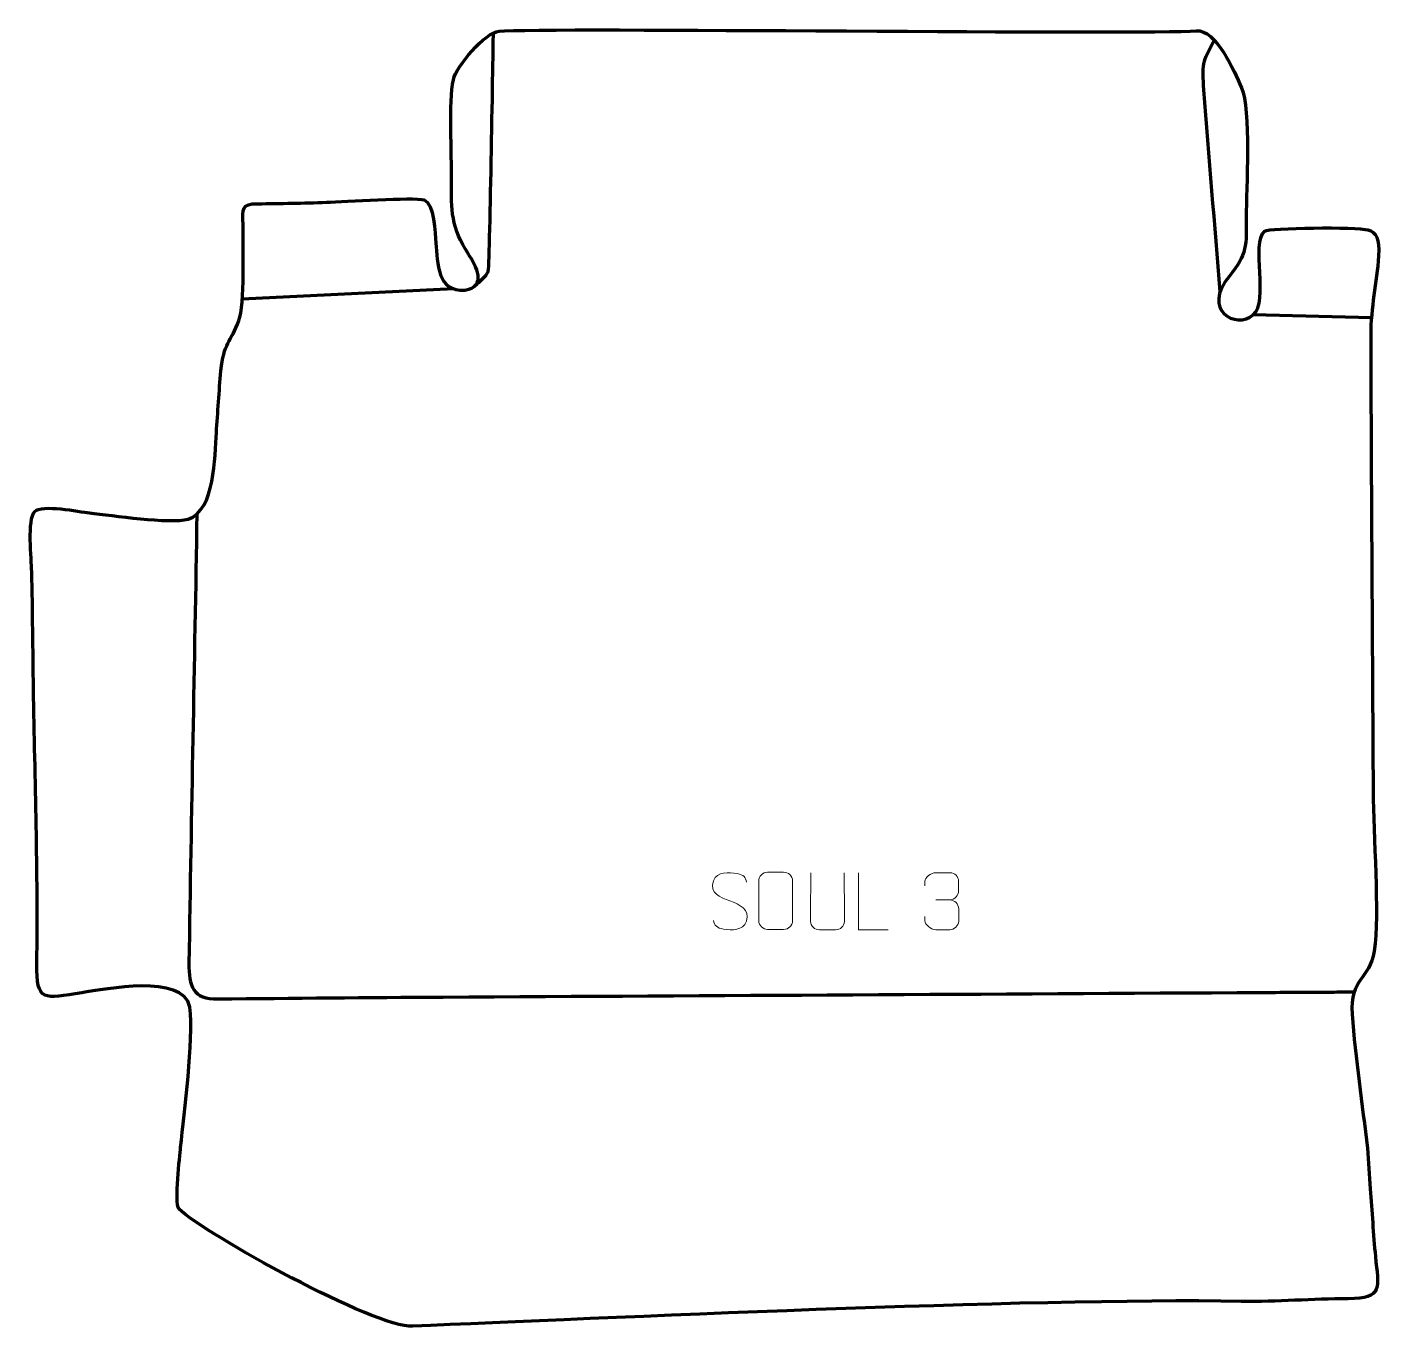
# Model space of a CAD drawing. Header units: millimetres. Extents: x -651 to -57, y 51 to 620.
import ezdxf

# ---------------------------------------------------------------- set-up
doc = ezdxf.new("R2010")
doc.units = ezdxf.units.MM
doc.header["$MEASUREMENT"] = 0
doc.layers.add('layer 1', color=7, linetype='Continuous', plot=False)
doc.layers.add('layer 2', color=7, linetype='Continuous')
doc.layers.add('layer 3', color=7, linetype='Continuous')

msp = doc.modelspace()

# ---------------------------------------------------------------- linework, layer by layer
at = {"layer": 'layer 1', "color": 250, "lineweight": 9}
for points, knots in [([(-343.3176, 238.2341), (-347.5659, 239.7045), (-352.474, 241.5003), (-350.4689, 247.0206), (-350.4689, 247.0206), (-348.9654, 251.1605), (-343.7518, 250.772), (-340.1482, 250.1709), (-340.1482, 250.1709), (-337.2876, 249.6937), (-336.4229, 248.4805), (-336.1123, 246.3964)], [0, 0, 0, 0, 0.25, 0.25, 0.25, 0.25, 0.5, 0.5, 0.5, 0.5, 1, 1, 1, 1]), ([(-326.8372, 250.7105), (-324.5115, 250.7105), (-322.1854, 250.7105), (-319.8593, 250.7105), (-319.8593, 250.7105), (-317.9127, 250.7461), (-315.9213, 249.2545), (-315.8946, 246.8169), (-315.8946, 246.8169), (-315.895, 241.07), (-315.895, 235.3227), (-315.8946, 229.575), (-315.8946, 229.575), (-316.0344, 227.2516), (-317.7116, 225.772), (-319.8593, 225.7612), (-319.8593, 225.7612), (-322.1912, 225.7616), (-324.5231, 225.7616), (-326.8546, 225.7612), (-326.8546, 225.7612), (-328.7796, 225.6558), (-330.7517, 227.5403), (-330.7405, 229.5576), (-330.7405, 229.5576), (-330.7402, 235.3277), (-330.7402, 241.0974), (-330.7405, 246.8667), (-330.7405, 246.8667), (-330.7363, 249.0048), (-328.9896, 250.724), (-326.8372, 250.7105)], [0, 0, 0, 0, 0.11111111, 0.11111111, 0.11111111, 0.11111111, 0.22222222, 0.22222222, 0.22222222, 0.22222222, 0.33333333, 0.33333333, 0.33333333, 0.33333333, 0.44444444, 0.44444444, 0.44444444, 0.44444444, 0.55555556, 0.55555556, 0.55555556, 0.55555556, 0.66666667, 0.66666667, 0.66666667, 0.66666667, 0.77777778, 0.77777778, 0.77777778, 0.77777778, 1, 1, 1, 1]), ([(-293.3264, 250.5415), (-293.3268, 245.002), (-293.231, 234.8002), (-293.2306, 229.2598), (-293.2306, 229.2598), (-293.3704, 227.0203), (-295.0476, 225.5941), (-297.1953, 225.5836), (-297.1953, 225.5836), (-299.5272, 225.584), (-301.8591, 225.584), (-304.1906, 225.5836), (-304.1906, 225.5836), (-306.1156, 225.4821), (-308.0877, 227.2986), (-308.0765, 229.2431), (-308.0765, 229.2431), (-308.0762, 234.805), (-307.9808, 244.9804), (-307.9812, 250.5415)], [0, 0, 0, 0, 0.16666667, 0.16666667, 0.16666667, 0.16666667, 0.33333333, 0.33333333, 0.33333333, 0.33333333, 0.5, 0.5, 0.5, 0.5, 0.66666667, 0.66666667, 0.66666667, 0.66666667, 1, 1, 1, 1]), ([(-274.1791, 225.5837), (-274.1791, 225.5837), (-287.1282, 225.5837), (-287.1282, 225.5837), (-287.1282, 225.5837), (-287.1282, 225.5837), (-287.1282, 250.5373), (-287.1282, 250.5373)], [0, 0, 0, 0, 0.33333333, 0.33333333, 0.33333333, 0.33333333, 1, 1, 1, 1]), ([(-258.0183, 244.853), (-258.0183, 244.853), (-258.0183, 246.7102), (-258.0183, 246.7102), (-258.0183, 246.7102), (-258.0326, 248.4521), (-255.3681, 250.5702), (-253.309, 250.5475), (-253.309, 250.5475), (-251.2449, 250.5475), (-249.1809, 250.5475), (-247.1172, 250.5475), (-247.1172, 250.5475), (-244.9227, 250.5563), (-243.3244, 248.7095), (-243.28, 246.7974), (-243.28, 246.7974), (-243.2804, 245.3623), (-243.2804, 243.9272), (-243.28, 242.4917), (-243.28, 242.4917), (-243.3286, 240.8382), (-244.9312, 238.6082), (-247.1295, 238.6182), (-247.1295, 238.6182), (-244.9258, 238.607), (-243.3178, 236.8038), (-243.2638, 234.7443), (-243.2638, 234.7443), (-243.2642, 232.9596), (-243.2642, 231.1749), (-243.2638, 229.3898), (-243.2638, 229.3898), (-243.2537, 227.3284), (-245.3086, 225.5653), (-247.1295, 225.5734), (-247.1295, 225.5734), (-249.1948, 225.5737), (-251.26, 225.5737), (-253.3256, 225.5734), (-253.3256, 225.5734), (-255.4942, 225.5849), (-258.0252, 227.9851), (-258.0438, 229.4469), (-258.0438, 229.4469), (-258.0438, 229.4469), (-258.0438, 231.3555), (-258.0438, 231.3555)], [0, 0, 0, 0, 0.07692308, 0.07692308, 0.07692308, 0.07692308, 0.15384615, 0.15384615, 0.15384615, 0.15384615, 0.23076923, 0.23076923, 0.23076923, 0.23076923, 0.30769231, 0.30769231, 0.30769231, 0.30769231, 0.38461538, 0.38461538, 0.38461538, 0.38461538, 0.46153846, 0.46153846, 0.46153846, 0.46153846, 0.53846154, 0.53846154, 0.53846154, 0.53846154, 0.61538462, 0.61538462, 0.61538462, 0.61538462, 0.69230769, 0.69230769, 0.69230769, 0.69230769, 0.76923077, 0.76923077, 0.76923077, 0.76923077, 0.84615385, 0.84615385, 0.84615385, 0.84615385, 1, 1, 1, 1]), ([(-343.3176, 238.234), (-339.299, 236.5873), (-334.2695, 234.699), (-336.1035, 229.3387), (-336.1035, 229.3387), (-337.5633, 225.0723), (-342.4741, 225.329), (-346.2002, 225.8837), (-346.2002, 225.8837), (-348.9502, 226.2935), (-350.1711, 227.507), (-350.5491, 229.6192)], [0, 0, 0, 0, 0.25, 0.25, 0.25, 0.25, 0.5, 0.5, 0.5, 0.5, 1, 1, 1, 1])]:
    msp.add_open_spline(points, degree=3, knots=knots, dxfattribs=at)
msp.add_open_spline([(-253.3086, 238.6078), (-253.3086, 238.6078), (-247.1122, 238.6078), (-247.1122, 238.6078)], degree=3, dxfattribs=at)
at = {"layer": 'layer 2', "color": 142, "lineweight": 158}
for points, knots in [([(-446.942, 617.7485), (-447.1566, 606.2037), (-448.5051, 515.045), (-449.2506, 513.2248), (-449.2506, 513.2248), (-449.905, 511.6266), (-453.2859, 508.6327), (-454.6889, 507.3782)], [0, 0, 0, 0, 0.33333333, 0.33333333, 0.33333333, 0.33333333, 1, 1, 1, 1]), ([(-128.857, 504.6196), (-131.1657, 534.0541), (-133.8261, 563.5548), (-135.9841, 592.9824), (-135.9841, 592.9824), (-136.7882, 603.9475), (-136.6488, 605.1973), (-131.3823, 614.6249)], [0, 0, 0, 0, 0.33333333, 0.33333333, 0.33333333, 0.33333333, 1, 1, 1, 1]), ([(-576.5287, 407.3991), (-577.6131, 341.895), (-579.0405, 276.3828), (-579.9846, 210.8823), (-579.9846, 210.8823), (-580.1279, 200.9357), (-578.3218, 195.1889), (-567.354, 195.3168), (-567.354, 195.3168), (-534.5059, 195.7001), (-501.6732, 195.9712), (-468.8243, 196.1564), (-468.8243, 196.1564), (-349.3102, 196.8301), (-229.796, 197.5038), (-110.2819, 198.1773), (-110.2819, 198.1773), (-100.2807, 198.2337), (-90.2795, 198.29), (-80.2784, 198.3464), (-80.2784, 198.3464), (-76.778, 198.3661), (-73.2775, 198.3859), (-69.7771, 198.4056)], [0, 0, 0, 0, 0.14285714, 0.14285714, 0.14285714, 0.14285714, 0.28571429, 0.28571429, 0.28571429, 0.28571429, 0.42857143, 0.42857143, 0.42857143, 0.42857143, 0.57142857, 0.57142857, 0.57142857, 0.57142857, 0.71428571, 0.71428571, 0.71428571, 0.71428571, 1, 1, 1, 1])]:
    msp.add_open_spline(points, degree=3, knots=knots, dxfattribs=at)
for points in [[(-464.1405, 505.9053), (-464.1405, 505.9053), (-556.6652, 501.4356), (-556.6652, 501.4356)], [(-62.681, 493.2976), (-62.681, 493.2976), (-114.372, 494.5521), (-114.372, 494.5521)]]:
    msp.add_open_spline(points, degree=3, dxfattribs=at)
at = {"layer": 'layer 3', "color": 242, "lineweight": 158}
msp.add_open_spline([(-64.488, 130.0233), (-66.6431, 149.2933), (-69.7732, 169.3639), (-71.1585, 188.5899), (-71.1585, 188.5899), (-72.2967, 204.3839), (-63.4764, 203.6501), (-61.5339, 216.2867), (-61.5339, 216.2867), (-59.0657, 232.3414), (-61.8697, 267.4611), (-61.9685, 286.2984), (-61.9685, 286.2984), (-62.3154, 352.6626), (-62.8103, 419.0578), (-63.0247, 485.4184), (-63.0247, 485.4184), (-62.9416, 498.1223), (-60.4885, 508.2178), (-59.5539, 520.375), (-59.5539, 520.375), (-58.9837, 527.7935), (-60.7695, 530.6667), (-64.2054, 531.6976), (-64.2054, 531.6976), (-69.0101, 533.1392), (-107.7474, 532.6393), (-109.3808, 531.172), (-109.3808, 531.172), (-115.4629, 525.7082), (-107.3825, 500.4902), (-114.372, 494.5521), (-114.372, 494.5521), (-121.9787, 488.0897), (-137.226, 496.5274), (-124.7851, 511.5143), (-124.7851, 511.5143), (-117.0559, 520.8253), (-117.3446, 525.1567), (-117.464, 537.3259), (-117.464, 537.3259), (-117.46, 549.3273), (-115.4258, 584.737), (-119.5129, 593.8679), (-119.5129, 593.8679), (-122.87, 601.3681), (-130.7101, 619.5733), (-139.3998, 618.7988), (-139.3998, 618.7988), (-159.0745, 617.0453), (-425.8768, 620.3868), (-444.3254, 618.614), (-444.3254, 618.614), (-450.4166, 618.0287), (-463.0705, 603.3575), (-464.3154, 597.3589), (-464.3154, 597.3589), (-466.3357, 587.6246), (-465.0077, 564.6932), (-465.1123, 553.4741), (-465.1123, 553.4741), (-465.4767, 540.1561), (-465.099, 532.6817), (-457.7298, 521.0785), (-457.7298, 521.0785), (-454.3564, 515.9738), (-449.3602, 506.8875), (-459.2664, 505.3748), (-459.2664, 505.3748), (-471.4909, 504.5564), (-471.2192, 517.0655), (-471.9826, 525.9644), (-471.9826, 525.9644), (-472.3328, 530.0464), (-472.5826, 543.2238), (-477.114, 544.8559), (-477.114, 544.8559), (-482.0927, 546.088), (-511.7118, 544.0382), (-519.8581, 543.7819), (-519.8581, 543.7819), (-530.0073, 543.4626), (-539.7791, 543.2058), (-549.9427, 543.147), (-549.9427, 543.147), (-557.2021, 543.1049), (-556.3727, 541.2939), (-556.3407, 533.8474), (-556.3407, 533.8474), (-556.3088, 525.2341), (-555.5718, 498.7497), (-558.1052, 492.1039), (-558.1052, 492.1039), (-561.7827, 482.4566), (-564.8202, 482.2356), (-565.9933, 470.015), (-565.9933, 470.015), (-566.8467, 461.1253), (-567.3296, 451.8469), (-568.0074, 442.8958), (-568.0074, 442.8958), (-568.7172, 432.7109), (-568.5327, 408.954), (-580.3501, 405.1779), (-580.3501, 405.1779), (-588.7379, 403.0128), (-613.3355, 406.8442), (-623.5278, 407.9241), (-623.5278, 407.9241), (-628.0264, 408.4656), (-644.475, 411.7222), (-647.4496, 408.5787), (-647.4496, 408.5787), (-650.7886, 405.0501), (-648.8985, 387.7648), (-648.7654, 382.1242), (-648.7654, 382.1242), (-648.3641, 365.1263), (-648.2671, 348.0842), (-648.0067, 331.079), (-648.0067, 331.079), (-647.353, 290.8566), (-645.9728, 251.0986), (-646.5321, 210.8234), (-646.5321, 210.8234), (-646.7695, 193.7161), (-643.4958, 195.4299), (-626.8288, 197.9943), (-626.8288, 197.9943), (-616.2919, 199.6936), (-583.0456, 206.3812), (-579.5605, 191.7951), (-579.5605, 191.7951), (-577.9566, 176.6588), (-582.0548, 146.4991), (-583.6235, 130.4054), (-583.6235, 130.4054), (-584.0082, 126.459), (-586.3354, 106.4263), (-584.4143, 103.4682), (-584.4143, 103.4682), (-572.6383, 92.3084), (-498.8018, 51.4527), (-482.0535, 52.1548), (-482.0535, 52.1548), (-401.3921, 55.5363), (-213.0509, 64.572), (-119.6133, 63.0384), (-119.6133, 63.0384), (-103.9855, 62.7819), (-88.4716, 64.1684), (-72.8384, 64.1892), (-72.8384, 64.1892), (-57.2569, 64.2101), (-59.6574, 69.1073), (-60.9503, 82.6239), (-60.9503, 82.6239), (-61.8843, 92.3872), (-62.4668, 102.4618), (-63.1861, 112.2706), (-63.1861, 112.2706), (-63.6201, 118.1881), (-64.054, 124.1057), (-64.488, 130.0233)], degree=3, knots=[0, 0, 0, 0, 0.02380952, 0.02380952, 0.02380952, 0.02380952, 0.04761905, 0.04761905, 0.04761905, 0.04761905, 0.07142857, 0.07142857, 0.07142857, 0.07142857, 0.0952381, 0.0952381, 0.0952381, 0.0952381, 0.11904762, 0.11904762, 0.11904762, 0.11904762, 0.14285714, 0.14285714, 0.14285714, 0.14285714, 0.16666667, 0.16666667, 0.16666667, 0.16666667, 0.19047619, 0.19047619, 0.19047619, 0.19047619, 0.21428571, 0.21428571, 0.21428571, 0.21428571, 0.23809524, 0.23809524, 0.23809524, 0.23809524, 0.26190476, 0.26190476, 0.26190476, 0.26190476, 0.28571429, 0.28571429, 0.28571429, 0.28571429, 0.30952381, 0.30952381, 0.30952381, 0.30952381, 0.33333333, 0.33333333, 0.33333333, 0.33333333, 0.35714286, 0.35714286, 0.35714286, 0.35714286, 0.38095238, 0.38095238, 0.38095238, 0.38095238, 0.4047619, 0.4047619, 0.4047619, 0.4047619, 0.42857143, 0.42857143, 0.42857143, 0.42857143, 0.45238095, 0.45238095, 0.45238095, 0.45238095, 0.47619048, 0.47619048, 0.47619048, 0.47619048, 0.5, 0.5, 0.5, 0.5, 0.52380952, 0.52380952, 0.52380952, 0.52380952, 0.54761905, 0.54761905, 0.54761905, 0.54761905, 0.57142857, 0.57142857, 0.57142857, 0.57142857, 0.5952381, 0.5952381, 0.5952381, 0.5952381, 0.61904762, 0.61904762, 0.61904762, 0.61904762, 0.64285714, 0.64285714, 0.64285714, 0.64285714, 0.66666667, 0.66666667, 0.66666667, 0.66666667, 0.69047619, 0.69047619, 0.69047619, 0.69047619, 0.71428571, 0.71428571, 0.71428571, 0.71428571, 0.73809524, 0.73809524, 0.73809524, 0.73809524, 0.76190476, 0.76190476, 0.76190476, 0.76190476, 0.78571429, 0.78571429, 0.78571429, 0.78571429, 0.80952381, 0.80952381, 0.80952381, 0.80952381, 0.83333333, 0.83333333, 0.83333333, 0.83333333, 0.85714286, 0.85714286, 0.85714286, 0.85714286, 0.88095238, 0.88095238, 0.88095238, 0.88095238, 0.9047619, 0.9047619, 0.9047619, 0.9047619, 0.92857143, 0.92857143, 0.92857143, 0.92857143, 0.95238095, 0.95238095, 0.95238095, 0.95238095, 1, 1, 1, 1], dxfattribs=at)

doc.saveas('drawing.dxf')
